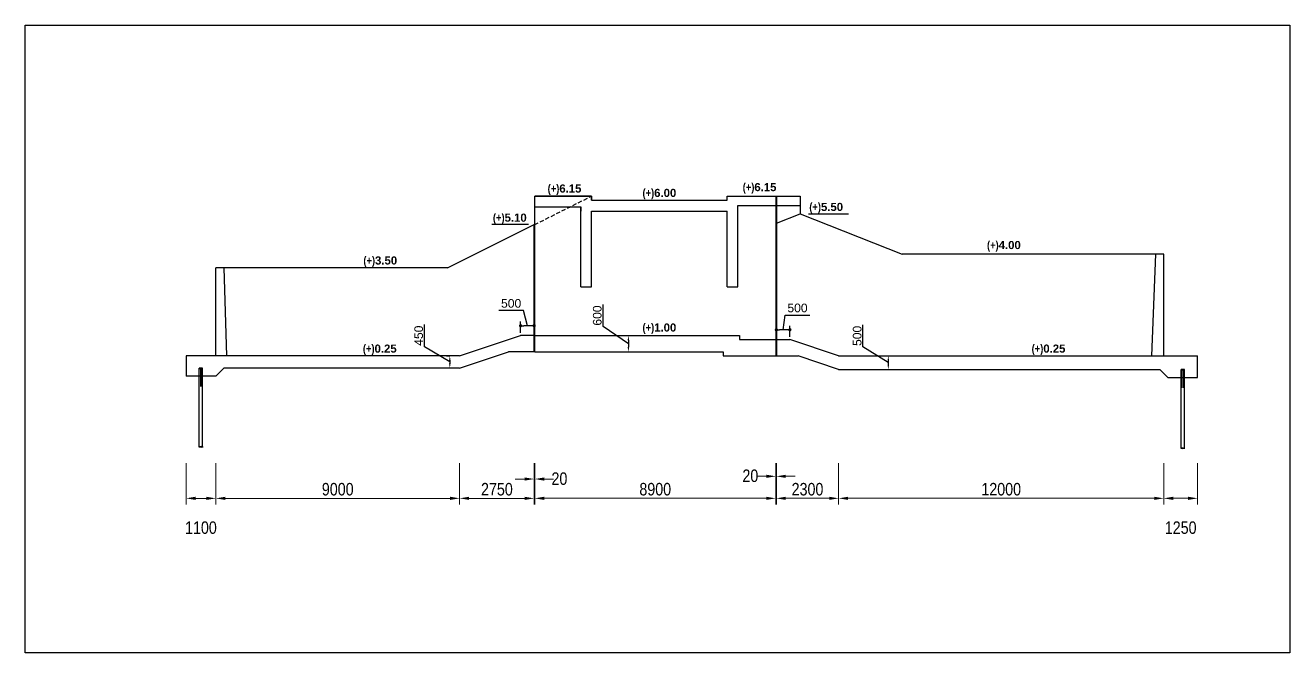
# Model space of a CAD drawing. Extents: x -358915 to 1258323, y -1667244 to -305611.
# Drawn here: x 462027 to 508699, y -1210127 to -1186958 of the extents above; entities that cross this region are included whole.
import ezdxf

# ---------------------------------------------------------------- set-up
doc = ezdxf.new("R2010")
doc.units = 0
doc.header["$LTSCALE"] = 300
doc.header["$MEASUREMENT"] = 0
doc.linetypes.add('DASHED', pattern=[0.75, 0.5, -0.25])
doc.layers.get('0').update_dxf_attribs({"linetype": 'CONTINUOUS'})
doc.layers.get('DEFPOINTS').update_dxf_attribs({"linetype": 'CONTINUOUS'})
doc.layers.add('Dim', color=7, linetype='CONTINUOUS', lineweight=9)
doc.layers.add('HATCH', color=252, linetype='CONTINUOUS', lineweight=5)
doc.layers.add('LINE', color=7, linetype='CONTINUOUS')
doc.layers.add('TEXT', color=10, linetype='CONTINUOUS')
doc.styles.add('Arial', font='arial.ttf')
doc.styles.add('DIM', font='isocp3.shx')
doc.styles.add('dimText', font='ARIALN.TTF')
doc.styles.add('text', font='ARIALN.TTF', dxfattribs={"height": 1.6})
doc.dimstyles.new('dim_150', dxfattribs={"dimtxt": 300, "dimasz": 300, "dimexe": 300, "dimexo": 100, "dimgap": 100, "dimtad": 1, "dimdec": 0, "dimzin": 0, "dimdsep": 46, "dimtxsty": 'DIM', "dimcen": 150, "dimclrd": 5, "dimclre": 5, "dimclrt": 7, "dimadec": 0, "dimazin": 0, "dimtfac": 1, "dimtdec": 0, "dimtmove": 0, "dimatfit": 3, "dimfxl": 20, "dimtolj": 1, "dimtzin": 0, "dimarcsym": 0})
doc.dimstyles.new('dim_230', dxfattribs={"dimtxt": 460, "dimasz": 460, "dimexe": 230, "dimexo": 100, "dimgap": 100, "dimtad": 1, "dimdec": 0, "dimzin": 0, "dimdsep": 46, "dimtxsty": 'dimText', "dimcen": 0.09, "dimclrd": 256, "dimclre": 256, "dimclrt": 7, "dimadec": 0, "dimazin": 0, "dimtfac": 1, "dimtdec": 0, "dimtofl": 0, "dimtmove": 0, "dimatfit": 3, "dimfxl": 1, "dimtolj": 1, "dimtzin": 0, "dimlwd": -1, "dimlwe": -1, "dimarcsym": 0})

# ---------------------------------------------------------------- blocks, each defined once
blk = doc.blocks.new('*D585')
at = {"layer": 'DEFPOINTS', "color": 0, "ltscale": 500, "transparency": 16777216}
for p in [(477575, -1199166), (477697, -1199616), (477697, -1199616)]:
    blk.add_point(p, dxfattribs=at)
at = {"layer": 'Dim', "color": 5, "lineweight": -2, "ltscale": 500, "transparency": 16777216}
for p, q in [((476762, -1198829), (476762, -1198011)), ((477697, -1199391), (476762, -1198829)), ((477575, -1199166), (477697, -1199166)), ((477697, -1199341), (477697, -1199441)), ((477697, -1199616), (477697, -1199616))]:
    blk.add_line(p, q, dxfattribs=at)
at = {"layer": 'Dim', "color": 5, "ltscale": 500, "transparency": 16777216}
for points in [[(477668, -1199341), (477726, -1199341), (477697, -1199166)], [(477668, -1199441), (477726, -1199441), (477697, -1199616)]]:
    blk.add_solid(points, dxfattribs=at)
at = {"layer": 'Dim', "color": 7, "ltscale": 500, "transparency": 16777216, "insert": (476548, -1198420), "char_height": 320, "attachment_point": 5, "rotation": 90, "style": 'Arial'}
blk.add_mtext('\\A1;450', dxfattribs=at)
blk = doc.blocks.new('*D586')
at = {"layer": 'DEFPOINTS', "color": 0, "ltscale": 500, "transparency": 16777216}
for p in [(484167, -1198416), (484289, -1199016), (484289, -1199016)]:
    blk.add_point(p, dxfattribs=at)
at = {"layer": 'Dim', "color": 5, "lineweight": -2, "ltscale": 500, "transparency": 16777216}
for p, q in [((483354, -1198079), (483354, -1197272)), ((484289, -1198716), (483354, -1198079)), ((484167, -1198416), (484289, -1198416)), ((484289, -1198591), (484289, -1198841)), ((484289, -1199016), (484289, -1199016))]:
    blk.add_line(p, q, dxfattribs=at)
at = {"layer": 'Dim', "color": 5, "ltscale": 500, "transparency": 16777216}
for points in [[(484260, -1198591), (484318, -1198591), (484289, -1198416)], [(484260, -1198841), (484318, -1198841), (484289, -1199016)]]:
    blk.add_solid(points, dxfattribs=at)
at = {"layer": 'Dim', "color": 7, "ltscale": 500, "transparency": 16777216, "insert": (483141, -1197676), "char_height": 320, "attachment_point": 5, "rotation": 90, "style": 'Arial'}
blk.add_mtext('\\A1;600', dxfattribs=at)
blk = doc.blocks.new('_Dot')
at = {"color": 0, "linetype": 'ByBlock', "lineweight": -2}
blk.add_line((-0.5, 0), (-1, 0), dxfattribs=at)
at = {"color": 0, "linetype": 'ByBlock', "const_width": 0.5}
blk.add_lwpolyline([(-0.25, 0, 1), (0.25, 0, 1)], format="xyb", close=True, dxfattribs=at)
blk = doc.blocks.new('*D587')
at = {"layer": 'DEFPOINTS', "color": 0, "ltscale": 500, "transparency": 16777216}
for p in [(480310, -1198052), (480310, -1198416), (480810, -1198416)]:
    blk.add_point(p, dxfattribs=at)
at = {"layer": 'Dim', "color": 5, "lineweight": -2, "ltscale": 500, "transparency": 16777216}
for p, q in [((480414, -1197493), (479508, -1197493)), ((480560, -1198052), (480414, -1197493)), ((480310, -1198316), (480310, -1197902)), ((480690, -1198052), (480430, -1198052)), ((480810, -1198316), (480810, -1197902))]:
    blk.add_line(p, q, dxfattribs=at)
at = {"layer": 'Dim', "color": 5, "lineweight": -2, "ltscale": 500, "transparency": 16777216, "xscale": 120, "yscale": 120, "zscale": 120, "rotation": 180}
blk.add_blockref('_Dot', (480310, -1198052), dxfattribs=at)
at = {"layer": 'Dim', "color": 5, "lineweight": -2, "ltscale": 500, "transparency": 16777216, "xscale": 120, "yscale": 120, "zscale": 120}
blk.add_blockref('_Dot', (480810, -1198052), dxfattribs=at)
at = {"layer": 'Dim', "color": 7, "ltscale": 500, "transparency": 16777216, "insert": (479961, -1197229), "char_height": 320, "attachment_point": 5, "style": 'Arial'}
blk.add_mtext('\\A1;500', dxfattribs=at)
blk = doc.blocks.new('*D588')
at = {"layer": 'DEFPOINTS', "color": 0, "ltscale": 500, "transparency": 16777216}
for p in [(489750, -1198202), (489750, -1198566), (490250, -1198566)]:
    blk.add_point(p, dxfattribs=at)
at = {"layer": 'Dim', "color": 5, "lineweight": -2, "ltscale": 500, "transparency": 16777216}
for p, q in [((489750, -1198466), (489750, -1198052)), ((490000, -1198202), (490078, -1197661)), ((490078, -1197661), (490984, -1197661)), ((490250, -1198466), (490250, -1198052)), ((490130, -1198202), (489870, -1198202))]:
    blk.add_line(p, q, dxfattribs=at)
at = {"layer": 'Dim', "color": 5, "lineweight": -2, "ltscale": 500, "transparency": 16777216, "xscale": 120, "yscale": 120, "zscale": 120, "rotation": 180}
blk.add_blockref('_Dot', (489750, -1198202), dxfattribs=at)
at = {"layer": 'Dim', "color": 5, "lineweight": -2, "ltscale": 500, "transparency": 16777216, "xscale": 120, "yscale": 120, "zscale": 120}
blk.add_blockref('_Dot', (490250, -1198202), dxfattribs=at)
at = {"layer": 'Dim', "color": 7, "ltscale": 500, "transparency": 16777216, "insert": (490531, -1197398), "char_height": 320, "attachment_point": 5, "style": 'Arial'}
blk.add_mtext('\\A1;500', dxfattribs=at)
blk = doc.blocks.new('*D589')
at = {"layer": 'DEFPOINTS', "color": 0, "ltscale": 500, "transparency": 16777216}
for p in [(493761, -1199166), (493883, -1199666), (493883, -1199666)]:
    blk.add_point(p, dxfattribs=at)
at = {"layer": 'Dim', "color": 5, "lineweight": -2, "ltscale": 500, "transparency": 16777216}
for p, q in [((492948, -1198829), (492948, -1198024)), ((493883, -1199416), (492948, -1198829)), ((493761, -1199166), (493883, -1199166)), ((493883, -1199341), (493883, -1199491)), ((493883, -1199666), (493883, -1199666))]:
    blk.add_line(p, q, dxfattribs=at)
at = {"layer": 'Dim', "color": 5, "ltscale": 500, "transparency": 16777216}
for points in [[(493854, -1199341), (493912, -1199341), (493883, -1199166)], [(493854, -1199491), (493912, -1199491), (493883, -1199666)]]:
    blk.add_solid(points, dxfattribs=at)
at = {"layer": 'Dim', "color": 7, "ltscale": 500, "transparency": 16777216, "insert": (492734, -1198427), "char_height": 320, "attachment_point": 5, "rotation": 90, "style": 'Arial'}
blk.add_mtext('\\A1;500', dxfattribs=at)
blk = doc.blocks.new('*D590')
at = {"layer": 'DEFPOINTS', "color": 0, "ltscale": 500, "transparency": 16777216}
for p in [(467960, -1203024), (469060, -1203024), (469060, -1204427)]:
    blk.add_point(p, dxfattribs=at)
at = {"layer": 'Dim', "ltscale": 500, "transparency": 16777216}
for p, q in [((467960, -1203124), (467960, -1204657)), ((469060, -1203124), (469060, -1204657)), ((468310, -1204427), (468710, -1204427))]:
    blk.add_line(p, q, dxfattribs=at)
for points in [[(468310, -1204368), (468310, -1204485), (467960, -1204427)], [(468710, -1204368), (468710, -1204485), (469060, -1204427)]]:
    blk.add_solid(points, dxfattribs=at)
at = {"layer": 'Dim', "color": 7, "ltscale": 500, "transparency": 16777216, "insert": (468510, -1205511), "char_height": 460, "attachment_point": 5, "style": 'dimText'}
blk.add_mtext('\\A1;1100', dxfattribs=at)
blk = doc.blocks.new('*D591')
at = {"layer": 'DEFPOINTS', "color": 0, "ltscale": 500, "transparency": 16777216}
for p in [(469060, -1203024), (478060, -1203024), (478060, -1204427)]:
    blk.add_point(p, dxfattribs=at)
at = {"layer": 'Dim', "ltscale": 500, "transparency": 16777216}
for p, q in [((469060, -1203124), (469060, -1204657)), ((478060, -1203124), (478060, -1204657)), ((469410, -1204427), (477710, -1204427))]:
    blk.add_line(p, q, dxfattribs=at)
for points in [[(469410, -1204368), (469410, -1204485), (469060, -1204427)], [(477710, -1204368), (477710, -1204485), (478060, -1204427)]]:
    blk.add_solid(points, dxfattribs=at)
at = {"layer": 'Dim', "color": 7, "ltscale": 500, "transparency": 16777216, "insert": (473560, -1204092), "char_height": 460, "attachment_point": 5, "style": 'dimText'}
blk.add_mtext('\\A1;9000', dxfattribs=at)
blk = doc.blocks.new('*D592')
at = {"layer": 'DEFPOINTS', "color": 0, "ltscale": 500, "transparency": 16777216}
for p in [(478060, -1203024), (480810, -1203024), (480810, -1204427)]:
    blk.add_point(p, dxfattribs=at)
at = {"layer": 'Dim', "ltscale": 500, "transparency": 16777216}
for p, q in [((478060, -1203124), (478060, -1204657)), ((480810, -1203124), (480810, -1204657)), ((478410, -1204427), (480460, -1204427))]:
    blk.add_line(p, q, dxfattribs=at)
for points in [[(478410, -1204368), (478410, -1204485), (478060, -1204427)], [(480460, -1204368), (480460, -1204485), (480810, -1204427)]]:
    blk.add_solid(points, dxfattribs=at)
at = {"layer": 'Dim', "color": 7, "ltscale": 500, "transparency": 16777216, "insert": (479435, -1204092), "char_height": 460, "attachment_point": 5, "style": 'dimText'}
blk.add_mtext('\\A1;2750', dxfattribs=at)
blk = doc.blocks.new('*D593')
at = {"layer": 'DEFPOINTS', "color": 0, "ltscale": 500, "transparency": 16777216}
for p in [(480810, -1203024), (480830, -1203024), (480830, -1203713)]:
    blk.add_point(p, dxfattribs=at)
at = {"layer": 'Dim', "ltscale": 500, "transparency": 16777216}
for p, q in [((480810, -1203124), (480810, -1203943)), ((480830, -1203124), (480830, -1203943)), ((480460, -1203713), (480110, -1203713)), ((481180, -1203713), (481530, -1203713))]:
    blk.add_line(p, q, dxfattribs=at)
for points in [[(480460, -1203655), (480460, -1203772), (480810, -1203713)], [(481180, -1203655), (481180, -1203772), (480830, -1203713)]]:
    blk.add_solid(points, dxfattribs=at)
at = {"layer": 'Dim', "color": 7, "ltscale": 500, "transparency": 16777216, "insert": (481743, -1203702), "char_height": 460, "attachment_point": 5, "style": 'dimText'}
blk.add_mtext('\\A1;20', dxfattribs=at)
blk = doc.blocks.new('*D594')
at = {"layer": 'DEFPOINTS', "color": 0, "ltscale": 500, "transparency": 16777216}
for p in [(480830, -1203024), (489730, -1203024), (489730, -1204426)]:
    blk.add_point(p, dxfattribs=at)
at = {"layer": 'Dim', "ltscale": 500, "transparency": 16777216}
for p, q in [((480830, -1203124), (480830, -1204656)), ((489730, -1203124), (489730, -1204656)), ((481180, -1204426), (489380, -1204426))]:
    blk.add_line(p, q, dxfattribs=at)
for points in [[(481180, -1204368), (481180, -1204484), (480830, -1204426)], [(489380, -1204368), (489380, -1204484), (489730, -1204426)]]:
    blk.add_solid(points, dxfattribs=at)
at = {"layer": 'Dim', "color": 7, "ltscale": 500, "transparency": 16777216, "insert": (485280, -1204091), "char_height": 460, "attachment_point": 5, "style": 'dimText'}
blk.add_mtext('\\A1;8900', dxfattribs=at)
blk = doc.blocks.new('*D595')
at = {"layer": 'DEFPOINTS', "color": 0, "ltscale": 500, "transparency": 16777216}
for p in [(489730, -1203024), (489750, -1203024), (489750, -1203613)]:
    blk.add_point(p, dxfattribs=at)
at = {"layer": 'Dim', "ltscale": 500, "transparency": 16777216}
for p, q in [((489730, -1203124), (489730, -1203843)), ((489750, -1203124), (489750, -1203843)), ((489380, -1203613), (489030, -1203613)), ((490100, -1203613), (490450, -1203613))]:
    blk.add_line(p, q, dxfattribs=at)
for points in [[(489380, -1203555), (489380, -1203672), (489730, -1203613)], [(490100, -1203555), (490100, -1203672), (489750, -1203613)]]:
    blk.add_solid(points, dxfattribs=at)
at = {"layer": 'Dim', "color": 7, "ltscale": 500, "transparency": 16777216, "insert": (488790, -1203596), "char_height": 460, "attachment_point": 5, "style": 'dimText'}
blk.add_mtext('\\A1;20', dxfattribs=at)
blk = doc.blocks.new('*D596')
at = {"layer": 'DEFPOINTS', "color": 0, "ltscale": 500, "transparency": 16777216}
for p in [(489750, -1203024), (492050, -1203024), (492050, -1204426)]:
    blk.add_point(p, dxfattribs=at)
at = {"layer": 'Dim', "ltscale": 500, "transparency": 16777216}
for p, q in [((489750, -1203124), (489750, -1204656)), ((492050, -1203124), (492050, -1204656)), ((490100, -1204426), (491700, -1204426))]:
    blk.add_line(p, q, dxfattribs=at)
for points in [[(490100, -1204368), (490100, -1204485), (489750, -1204426)], [(491700, -1204368), (491700, -1204485), (492050, -1204426)]]:
    blk.add_solid(points, dxfattribs=at)
at = {"layer": 'Dim', "color": 7, "ltscale": 500, "transparency": 16777216, "insert": (490900, -1204092), "char_height": 460, "attachment_point": 5, "style": 'dimText'}
blk.add_mtext('\\A1;2300', dxfattribs=at)
blk = doc.blocks.new('*D597')
at = {"layer": 'DEFPOINTS', "color": 0, "ltscale": 500, "transparency": 16777216}
for p in [(492050, -1203024), (504050, -1203024), (504050, -1204426)]:
    blk.add_point(p, dxfattribs=at)
at = {"layer": 'Dim', "ltscale": 500, "transparency": 16777216}
for p, q in [((492050, -1203124), (492050, -1204656)), ((504050, -1203124), (504050, -1204656)), ((492400, -1204426), (503700, -1204426))]:
    blk.add_line(p, q, dxfattribs=at)
for points in [[(492400, -1204368), (492400, -1204485), (492050, -1204426)], [(503700, -1204368), (503700, -1204485), (504050, -1204426)]]:
    blk.add_solid(points, dxfattribs=at)
at = {"layer": 'Dim', "color": 7, "ltscale": 500, "transparency": 16777216, "insert": (498050, -1204092), "char_height": 460, "attachment_point": 5, "style": 'dimText'}
blk.add_mtext('\\A1;12000', dxfattribs=at)
blk = doc.blocks.new('*D598')
at = {"layer": 'DEFPOINTS', "color": 0, "ltscale": 500, "transparency": 16777216}
for p in [(504050, -1203024), (505300, -1203024), (505300, -1204426)]:
    blk.add_point(p, dxfattribs=at)
at = {"layer": 'Dim', "ltscale": 500, "transparency": 16777216}
for p, q in [((504050, -1203124), (504050, -1204656)), ((505300, -1203124), (505300, -1204656)), ((504400, -1204426), (504950, -1204426))]:
    blk.add_line(p, q, dxfattribs=at)
for points in [[(504400, -1204368), (504400, -1204485), (504050, -1204426)], [(504950, -1204368), (504950, -1204485), (505300, -1204426)]]:
    blk.add_solid(points, dxfattribs=at)
at = {"layer": 'Dim', "color": 7, "ltscale": 500, "transparency": 16777216, "insert": (504675, -1205511), "char_height": 460, "attachment_point": 5, "style": 'dimText'}
blk.add_mtext('\\A1;1250', dxfattribs=at)

msp = doc.modelspace()

# ---------------------------------------------------------------- hatches: boundary and pattern name
at = {"layer": 'HATCH', "ltscale": 10}
h = msp.add_hatch(dxfattribs=at)
h.set_pattern_fill('ANSI31', color=256, scale=375, angle=45, style=0)
h.set_pattern_definition([(90, (451847.68, -1190592.85), (-46.875, 7e-15), [])])
h.paths.add_polyline_path([(468449.9, -1200292.3), (468494.1, -1200292.3), (468494.1, -1200278.9), (468522.1, -1200304.9), (468522.1, -1200292.3), (468569.9, -1200292.3), (468569.9, -1199641.6), (468449.9, -1199641.6)])
h = msp.add_hatch(dxfattribs=at)
h.set_pattern_fill('ANSI31', color=256, scale=375, angle=45, style=0)
h.set_pattern_definition([(90, (488087.68, -1190642.85), (-46.875, 7e-15), [])])
h.paths.add_polyline_path([(504689.9, -1200342.3), (504734.1, -1200342.3), (504734.1, -1200328.9), (504762.1, -1200354.9), (504762.1, -1200342.3), (504809.9, -1200342.3), (504809.9, -1199691.6), (504689.9, -1199691.6)])

# ---------------------------------------------------------------- linework, layer by layer
at = {"layer": 'LINE'}
for p, q in [((482929.9, -1193266.1), (480829.9, -1193266.1)), ((480829.9, -1199016.1), (480829.9, -1193266.1)), ((482929.9, -1193416.1), (482929.9, -1193266.1)), ((487929.9, -1193266.1), (489729.9, -1193266.1)), ((487929.9, -1193416.1), (487929.9, -1193266.1)), ((489729.9, -1193266.1), (489729.9, -1199166.1)), ((489729.9, -1193266.1), (490629.9, -1193266.1)), ((489749.9, -1193266.1), (489749.9, -1199166.1)), ((490629.9, -1193266.1), (490629.9, -1193916.1)), ((482529.9, -1196616.1), (482529.9, -1193666.1)), ((482929.9, -1196616.1), (482929.9, -1193816.1)), ((487929.9, -1196616.1), (487929.9, -1193816.1)), ((488329.9, -1196616.1), (488329.9, -1193616.1)), ((489729.9, -1193616.1), (490629.9, -1193616.1)), ((477609.9, -1195916.1), (480809.9, -1194316.1)), ((480606.3, -1194316.1), (479253, -1194316.1)), ((480809.9, -1199016.1), (480809.9, -1194316.1)), ((489749.9, -1194266.1), (490629.9, -1193916.1)), ((490629.9, -1193916.1), (494399.9, -1195416.1)), ((490940.6, -1193916.1), (492414.1, -1193916.1)), ((504049.9, -1195416.1), (494399.9, -1195416.1)), ((503749.9, -1195416.1), (503599.9, -1199166.1)), ((504049.9, -1199166.1), (504049.9, -1195416.1)), ((477609.9, -1195916.1), (469059.9, -1195916.1)), ((469059.9, -1199166.1), (469059.9, -1195916.1)), ((469359.9, -1195916.1), (469459.9, -1199166.1)), ((482529.9, -1196616.1), (482929.9, -1196616.1)), ((487929.9, -1196616.1), (488329.9, -1196616.1)), ((478059.9, -1199166.1), (480309.9, -1198416.1)), ((480809.9, -1198416.1), (480309.9, -1198416.1)), ((478059.9, -1199616.1), (479859.9, -1199016.1)), ((480829.9, -1199016.1), (479859.9, -1199016.1)), ((489749.9, -1198566.1), (490249.9, -1198566.1)), ((492049.9, -1199166.1), (490249.9, -1198566.1)), ((478059.9, -1199166.1), (467959.9, -1199166.1)), ((467959.9, -1199166.1), (467959.9, -1199916.1)), ((489729.9, -1199166.1), (490549.9, -1199166.1)), ((492049.9, -1199666.1), (490549.9, -1199166.1)), ((492049.9, -1199166.1), (505299.9, -1199166.1)), ((505299.9, -1199966.1), (505299.9, -1199166.1)), ((469059.9, -1199916.1), (467959.9, -1199916.1)), ((468449.9, -1202529.3), (468449.9, -1199616.1)), ((468569.9, -1199616.1), (468449.9, -1199616.1)), ((468569.9, -1199641.1), (468449.9, -1199641.1)), ((468449.9, -1200252.1), (468449.9, -1199766.1)), ((468449.9, -1200202.1), (468449.9, -1199766.1)), ((468569.9, -1202529.3), (468569.9, -1199616.1)), ((469359.9, -1199616.1), (469059.9, -1199916.1)), ((478059.9, -1199616.1), (469359.9, -1199616.1)), ((492049.9, -1199666.1), (503899.9, -1199666.1)), ((503899.9, -1199666.1), (504199.9, -1199966.1)), ((504689.9, -1202579.3), (504689.9, -1199666.1)), ((504809.9, -1199666.1), (504689.9, -1199666.1)), ((504809.9, -1199691.1), (504689.9, -1199691.1)), ((504689.9, -1200302.1), (504689.9, -1199816.1)), ((504689.9, -1200252.1), (504689.9, -1199816.1)), ((504809.9, -1202579.3), (504809.9, -1199666.1)), ((504199.9, -1199966.1), (505299.9, -1199966.1))]:
    msp.add_line(p, q, dxfattribs=at)
at = {"layer": 'LINE', "linetype": 'DASHED'}
msp.add_line((480829.9, -1194316.1), (482929.9, -1193266.1), dxfattribs=at)
at = {"layer": 'LINE', "color": 3}
msp.add_lwpolyline([(462026.9, -1186958.2), (508699.4, -1186958.2), (508699.4, -1210126.9), (462026.9, -1210126.9)], close=True, dxfattribs=at)
at = {"layer": 'LINE'}
for points in [[(480829.9, -1193266.1), (482929.9, -1193266.1), (482929.9, -1193416.1), (487929.9, -1193416.1), (487929.9, -1193266.1), (489729.9, -1193266.1)], [(480829.9, -1193666.1), (482529.9, -1193666.1), (482529.9, -1193816.1)], [(482929.9, -1193816.1), (487929.9, -1193816.1)], [(488329.9, -1193816.1), (488329.9, -1193616.1), (489729.9, -1193616.1)], [(480829.9, -1198416.1), (488389.9, -1198416.1), (488389.9, -1198566.1), (489729.9, -1198566.1)], [(480829.9, -1199016.1), (487789.9, -1199016.1), (487789.9, -1199166.1), (489729.9, -1199166.1)], [(468435.5, -1202526.8), (468498.5, -1202526.8), (468498.5, -1202498.2), (468526.5, -1202553.7), (468526.5, -1202526.8), (468592.9, -1202526.8)], [(504675.5, -1202576.8), (504738.5, -1202576.8), (504738.5, -1202548.2), (504766.5, -1202603.7), (504766.5, -1202576.8), (504832.9, -1202576.8)]]:
    msp.add_lwpolyline(points, dxfattribs=at)

# ---------------------------------------------------------------- texts
at = {"layer": 'TEXT', "color": 2, "char_height": 300, "width": 2203.973, "attachment_point": 3, "style": 'text'}
for s, insert in [('{\\fArial Narrow|b1|i0|c0|p34;\\C6;(+)\\fArial|b1|i0|c0|p34;6.15}', (482554.4, -1192835.5, 0)), ('{\\fArial Narrow|b1|i0|c0|p34;\\C6;(+)\\fArial|b1|i0|c0|p34;6.15}', (489754.3, -1192784.1)), ('{\\fArial Narrow|b1|i0|c0|p34;\\C6;(+)\\fArial|b1|i0|c0|p34;6.00}', (486055.8, -1192998.3, 0)), ('{\\fArial Narrow|b1|i0|c0|p34;\\C6;(+)\\fArial|b1|i0|c0|p34;5.50}', (492212.7, -1193515.9)), ('{\\fArial Narrow|b1|i0|c0|p34;\\C6;(+)\\fArial|b1|i0|c0|p34;5.10}', (480534.6, -1193912.2)), ('{\\fArial Narrow|b1|i0|c0|p34;\\C6;(+)\\fArial|b1|i0|c0|p34;4.00}', (498771.7, -1194922.9)), ('{\\fArial Narrow|b1|i0|c0|p34;\\C6;(+)\\fArial|b1|i0|c0|p34;3.50}', (475752.5, -1195492.5)), ('{\\fArial Narrow|b1|i0|c0|p34;\\C6;(+)\\fArial|b1|i0|c0|p34;1.00}', (486056.1, -1197968.2, 0)), ('{\\fArial Narrow|b1|i0|c0|p34;\\C6;(+)\\fArial|b1|i0|c0|p34;0.25}', (475734.7, -1198747.2, 0)), ('{\\fArial Narrow|b1|i0|c0|p34;\\C6;(+)\\fArial|b1|i0|c0|p34;0.25}', (500419.7, -1198747.2, 0))]:
    msp.add_mtext(s, dxfattribs=dict(at, insert=insert))

# ---------------------------------------------------------------- dimensions: what is measured, and where the dimension line sits
at = {"layer": 'Dim', "ltscale": 500}
for base, p1, p2, angle, override, picture, middle in [((480310.1, -1198052.1), (480809.9, -1198416.1), (480310.1, -1198416.1), 180, {"dimtxt": 320, "dimasz": 120, "dimexe": 150, "dimtxsty": 'Arial', "dimblk1": 'Dot', "dimblk2": 'Dot', "dimsah": 1, "dimtmove": 1}, '*D587', (480313.9, -1197492.8)), ((484289.1, -1199016.1), (484167.4, -1198416.1), (484289.1, -1199016.1), 90, {"dimtxt": 320, "dimasz": 175, "dimexe": 0, "dimexo": 0, "dimgap": 50, "dimtxsty": 'Arial', "dimsah": 1, "dimtmove": 1}, '*D586', (483353.9, -1198029.5)), ((489750.1, -1198202.1), (490249.9, -1198566.1), (489750.1, -1198566.1), 180, {"dimtxt": 320, "dimasz": 120, "dimexe": 150, "dimtxsty": 'Arial', "dimblk1": 'Dot', "dimblk2": 'Dot', "dimsah": 1, "dimtmove": 1}, '*D588', (490177.8, -1197661.1)), ((477696.9, -1199616.1), (477575.2, -1199166.1), (477696.9, -1199616.1), 90, {"dimtxt": 320, "dimasz": 175, "dimexe": 0, "dimexo": 0, "dimgap": 50, "dimtxsty": 'Arial', "dimsah": 1, "dimtmove": 1}, '*D585', (476761.7, -1198779.5)), ((493882.9, -1199666.1), (493761.2, -1199166.1), (493882.9, -1199666.1), 90, {"dimtxt": 320, "dimasz": 175, "dimexe": 0, "dimexo": 0, "dimgap": 50, "dimtxsty": 'Arial', "dimsah": 1, "dimtmove": 1}, '*D589', (492947.7, -1198779.5))]:
    dim = msp.add_linear_dim(base=base, p1=p1, p2=p2, angle=angle, dimstyle='dim_150', override=override, dxfattribs=at)
    dim.commit()
    dim.dimension.update_dxf_attribs({"geometry": picture, "text_midpoint": middle, "dimtype": 160})
for base, p1, p2, picture, middle in [((469059.9, -1204426.5), (467959.9, -1203023.8), (469059.9, -1203023.8), '*D590', (468509.9, -1205511.1)), ((478059.9, -1204426.5), (469059.9, -1203023.8), (478059.9, -1203023.8), '*D591', (473559.9, -1204091.7)), ((480809.9, -1204426.5), (478059.9, -1203023.8), (480809.9, -1203023.8), '*D592', (479434.9, -1204091.7)), ((489729.9, -1204426), (480829.9, -1203023.8), (489729.9, -1203023.8), '*D594', (485279.9, -1204091.1)), ((492049.9, -1204426.4), (489749.9, -1203023.8), (492049.9, -1203023.8), '*D596', (490899.9, -1204091.6)), ((504049.9, -1204426.4), (492049.9, -1203023.8), (504049.9, -1203023.8), '*D597', (498049.9, -1204091.6)), ((505299.9, -1204426.4), (504049.9, -1203023.8), (505299.9, -1203023.8), '*D598', (504674.9, -1205511))]:
    dim = msp.add_linear_dim(base=base, p1=p1, p2=p2, dimstyle='dim_230', override={"dimasz": 350, "dimsah": 1, "dimtmove": 2}, dxfattribs=at)
    dim.commit()
    dim.dimension.update_dxf_attribs({"geometry": picture, "text_midpoint": middle})
for base, p1, p2, picture, middle in [((480829.9, -1203713.4), (480809.9, -1203023.8), (480829.9, -1203023.8), '*D593', (481742.6, -1203701.7)), ((489749.9, -1203613.5), (489729.9, -1203023.8), (489749.9, -1203023.8), '*D595', (488790.4, -1203596))]:
    dim = msp.add_linear_dim(base=base, p1=p1, p2=p2, dimstyle='dim_230', override={"dimasz": 350, "dimsah": 1, "dimtmove": 2}, dxfattribs=at)
    dim.commit()
    dim.dimension.update_dxf_attribs({"geometry": picture, "text_midpoint": middle, "dimtype": 160})

doc.saveas('drawing.dxf')
